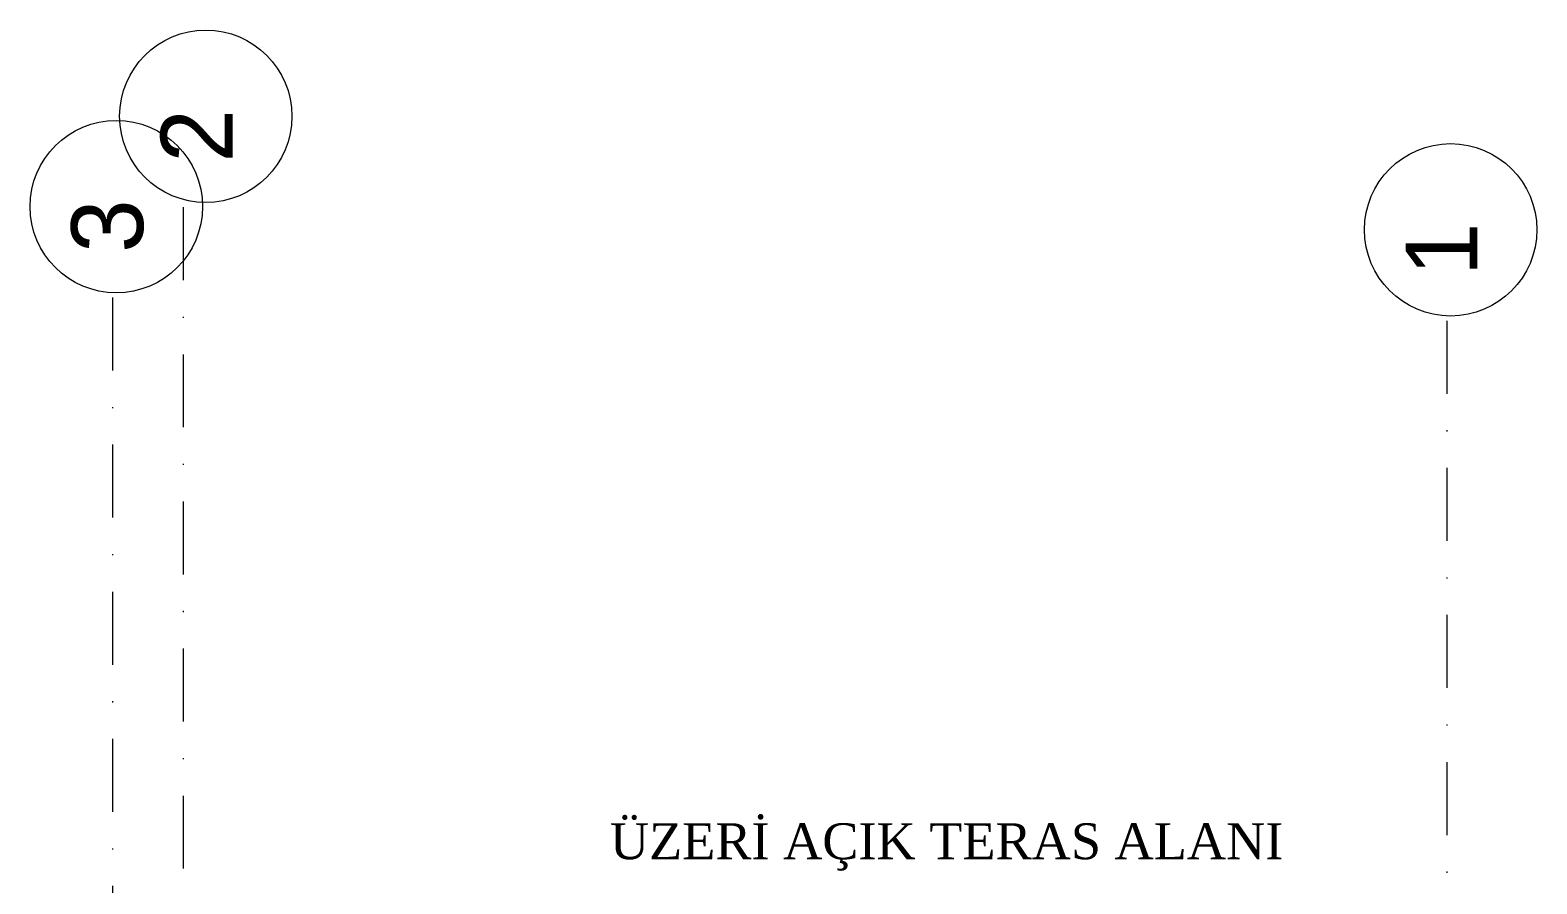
# Model space of a CAD drawing. Header units: millimetres. Extents: x -16104 to 67872, y -88009 to 12107.
# Drawn here: x 1059.1 to 1190.3, y -6941.3 to -6867 of the extents above; entities that cross this region are included whole.
import ezdxf

# ---------------------------------------------------------------- set-up
doc = ezdxf.new("R2010")
doc.units = ezdxf.units.MM
doc.linetypes.add('DASHDOTX2', pattern=[50.8, 25.4, -12.7, 0, -12.7])
doc.layers.get('0').update_dxf_attribs({"color": 241})
doc.layers.add('TARAMA', color=8, linetype='Continuous', lineweight=15)
doc.styles.add('ÖLÇÜ', font='times.ttf', dxfattribs={"height": 15})

# ---------------------------------------------------------------- blocks, each defined once
blk = doc.blocks.new('POK')
at = {"layer": 'TARAMA', "linetype": 'DASHDOTX2'}
for p, q in [((48475.77, -36043.99), (48475.77, -33150.3)), ((48451.26, -36075.42), (48451.26, -33181.73)), ((48915.76, -36083.5), (48915.76, -33189.81))]:
    blk.add_line(p, q, dxfattribs=at)
at = {"layer": 'TARAMA', "linetype": 'ByBlock'}
for centre in [(48483.59, -33119.74), (48452.43, -33151.17), (48916.93, -33159.25)]:
    blk.add_circle(centre, 30, dxfattribs=at)
at = {"layer": 'TARAMA', "style": 'ÖLÇÜ'}
blk.add_text('ÜZERİ AÇIK TERAS ALANI', height=12.5, dxfattribs=at).set_placement((48624.26, -33378.29))
at = {"layer": 'TARAMA', "char_height": 25, "width": 35.6591, "attachment_point": 1, "rotation": 90}
for s, insert in [('2', (48467.92, -33135.84)), ('3', (48436.76, -33167.27)), ('1', (48901.26, -33175.35))]:
    blk.add_mtext(s, dxfattribs=dict(at, insert=insert))

msp = doc.modelspace()

# ---------------------------------------------------------------- block references
at = {"xscale": 0.25, "yscale": 0.25, "zscale": 0.25}
msp.add_blockref('POK', (-11046.48, 1405.43), dxfattribs=at)

doc.saveas('drawing.dxf')
